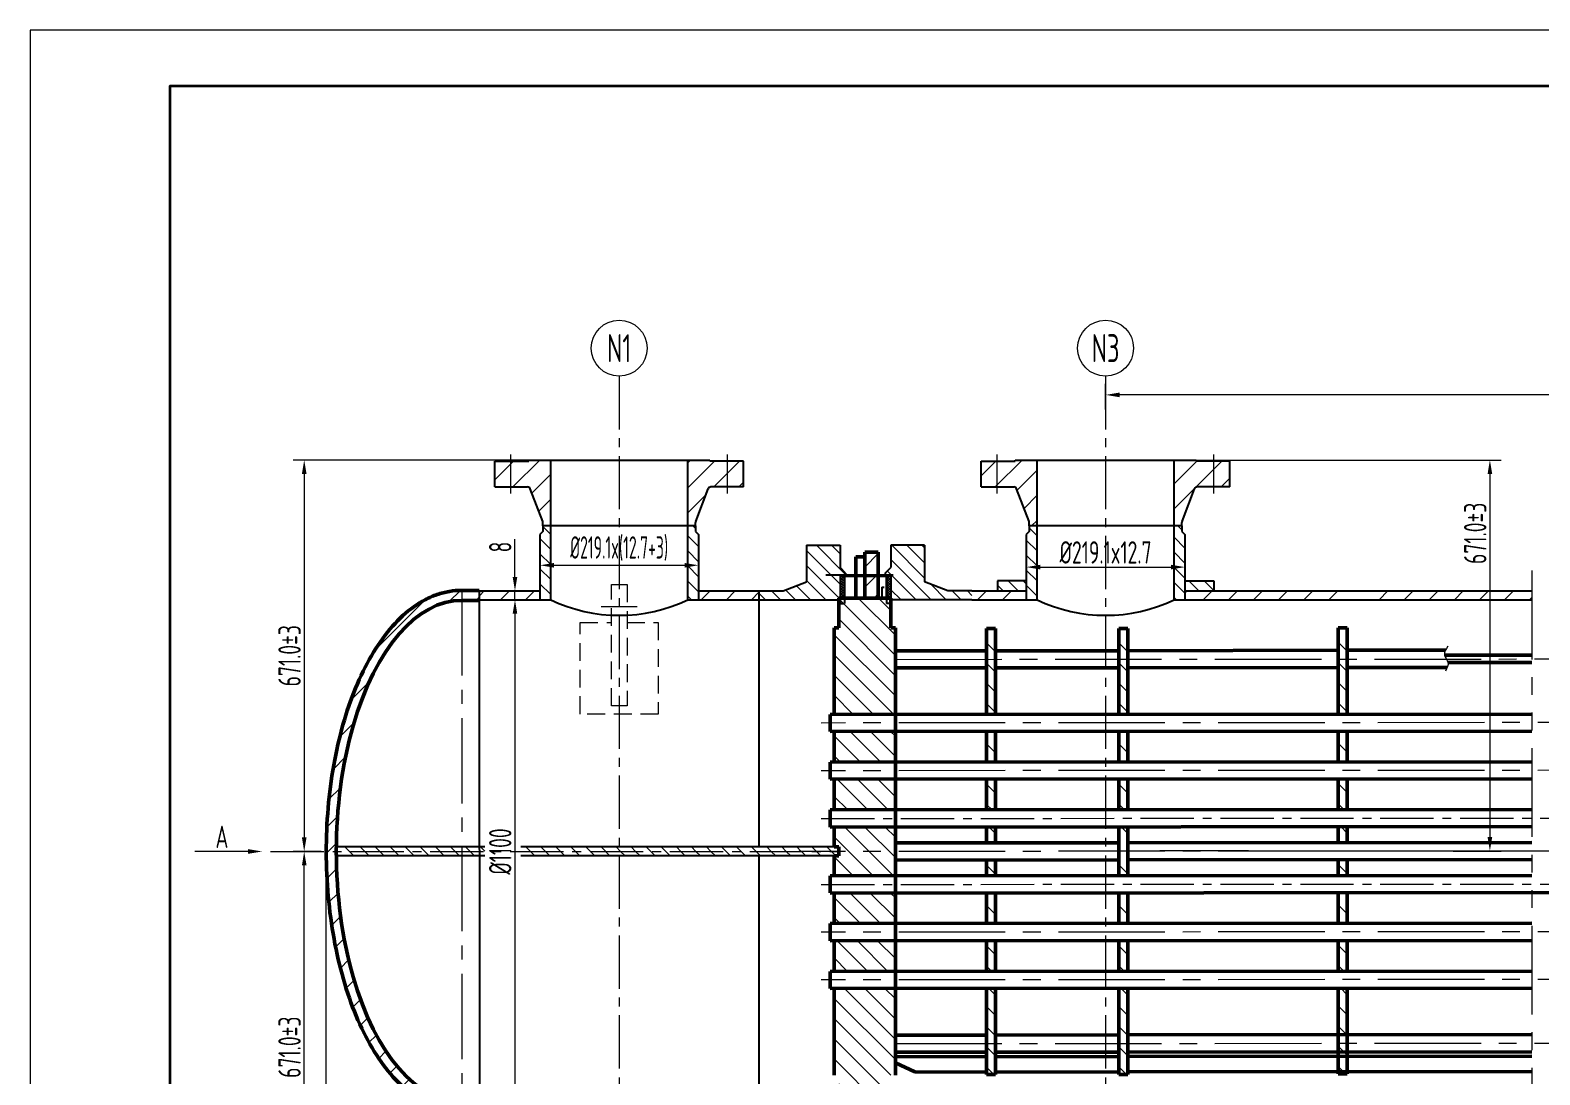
# Model space of a CAD drawing. Header units: millimetres. Extents: x 5765 to 6606, y -201 to 393.
# Drawn here: x 5765 to 6035.1, y 206.6 to 393.4 of the extents above; entities that cross this region are included whole.
import ezdxf
from ezdxf.enums import TextEntityAlignment as Align

# ---------------------------------------------------------------- set-up
doc = ezdxf.new("R2010")
doc.units = ezdxf.units.MM
for name, pattern in [('ACAD_ISO10W100', [18, 12, -3, 0, -3]), ('CENTER2', [28.575, 19.05, -3.175, 3.175, -3.175]), ('DASHED2', [9.525, 6.35, -3.175]), ('PHANTOM2', [31.75, 15.875, -3.175, 3.175, -3.175, 3.175, -3.175])]:
    doc.linetypes.add(name, pattern=pattern)
for name, color, linetype, lineweight in [('1粗实线', 7, 'Continuous', 35), ('2', 7, 'Continuous', 50), ('2细实线', 3, 'Continuous', 13), ('3', 1, 'ACAD_ISO10W100', 25), ('3中心线', 1, 'CENTER2', 13), ('4虚线', 4, 'DASHED2', 13), ('5双点划线', 2, 'PHANTOM2', 13), ('6剖面线', 6, 'Continuous', 13), ('7', 6, 'Continuous', 20), ('7文本', 2, 'Continuous', 13), ('8标注', 3, 'Continuous', 13), ('9图表', 4, 'Continuous', 13)]:
    doc.layers.add(name, color=color, linetype=linetype, lineweight=lineweight)
doc.styles.add('lanpec', font='bpec_e.shx', dxfattribs={"width": 0.75, "bigfont": 'hztxt.shx'})
doc.styles.add('lanpec-dim', font='bpec_e.shx', dxfattribs={"width": 0.75})
doc.dimstyles.new('lanpec', dxfattribs={"dimtxt": 4, "dimasz": 2.5, "dimexe": 2, "dimexo": 0, "dimtad": 1, "dimdsep": 46, "dimtxsty": 'lanpec-dim', "dimcen": 2.5, "dimclrd": 256, "dimclre": 256, "dimclrt": 256, "dimazin": 0, "dimtfac": 1, "dimtmove": 0, "dimatfit": 3, "dimfxl": 1, "dimlwd": -1, "dimlwe": -1, "dimarcsym": 0})
doc.dimstyles.new('lanpec$0', dxfattribs={"dimscale": 10, "dimtxt": 4, "dimasz": 2.5, "dimexe": 2, "dimexo": 0, "dimtad": 1, "dimdec": 1, "dimdsep": 46, "dimtxsty": 'lanpec-dim', "dimcen": 0.09, "dimclrd": 256, "dimclre": 256, "dimclrt": 256, "dimadec": 1, "dimazin": 0, "dimtfac": 0.707, "dimtdec": 1, "dimtmove": 0, "dimatfit": 3, "dimfxl": 1, "dimarcsym": 0})
pattern_1 = [(45, (5977.511, 1232.6665), (-2.245064, 2.245064), [])]
pattern_2 = [(135, (-65400.4323, -31484.1293), (-1.34703842, -1.34703842), [])]
pattern_3 = [(45, (4695.39357, 1225.44637), (-0.2245064, 0.2245064), []), (135, (4695.39357, 1225.44637), (-0.2245064, -0.2245064), [])]

# ---------------------------------------------------------------- blocks, each defined once
blk = doc.blocks.new('A1')
at = {"layer": '1粗实线'}
blk.add_lwpolyline([(-816, 10), (-10, 10), (-10, 584), (-816, 584)], close=True, dxfattribs=at)
at = {"layer": '9图表'}
blk.add_lwpolyline([(-841, 0), (0, 0), (0, 594), (-841, 594)], close=True, dxfattribs=at)
blk = doc.blocks.new('*D35')
at = {"layer": '8标注', "transparency": 16777216}
for p, q in [((5957.38, 325.61), (5957.38, 330.23)), ((6209.41, 246.57), (6209.41, 330.23)), ((6206.91, 328.23), (5959.88, 328.23))]:
    blk.add_line(p, q, dxfattribs=at)
for points in [[(5959.88, 328.64), (5959.88, 327.81), (5957.38, 328.23)], [(6206.91, 328.64), (6206.91, 327.81), (6209.41, 328.23)]]:
    blk.add_solid(points, dxfattribs=at)
at = {"layer": 'Defpoints', "color": 0, "transparency": 16777216}
for p in [(5957.38, 328.23), (5957.38, 325.61), (6209.41, 246.57)]:
    blk.add_point(p, dxfattribs=at)
at = {"layer": '8标注', "transparency": 16777216, "insert": (6083.4, 330.85), "char_height": 4, "attachment_point": 5, "style": 'lanpec-dim'}
blk.add_mtext('800%%P3', dxfattribs=at)
blk = doc.blocks.new('*D38')
at = {"layer": '8标注', "transparency": 16777216}
for p, q in [((5817.91, 246.51), (5817.91, 141.4)), ((6264.37, 246.58), (6264.37, 141.4)), ((5820.41, 143.4), (6261.87, 143.4))]:
    blk.add_line(p, q, dxfattribs=at)
for points in [[(5820.41, 143.81), (5820.41, 142.98), (5817.91, 143.4)], [(6261.87, 143.81), (6261.87, 142.98), (6264.37, 143.4)]]:
    blk.add_solid(points, dxfattribs=at)
at = {"layer": 'Defpoints', "color": 0, "transparency": 16777216}
for p in [(5817.91, 246.51), (6264.37, 246.58), (6264.37, 143.4)]:
    blk.add_point(p, dxfattribs=at)
at = {"layer": '8标注', "transparency": 16777216, "insert": (6041.14, 146.02), "char_height": 4, "attachment_point": 5, "style": 'lanpec-dim'}
blk.add_mtext('~6700', dxfattribs=at)
blk = doc.blocks.new('*D41')
at = {"layer": '8标注', "transparency": 16777216}
for p, q in [((5851.74, 291.58), (5853.74, 291.58)), ((5851.74, 289.08), (5851.74, 204.08)), ((5851.74, 201.58), (5853.74, 201.58))]:
    blk.add_line(p, q, dxfattribs=at)
for points in [[(5851.32, 289.08), (5852.15, 289.08), (5851.74, 291.58)], [(5851.32, 204.08), (5852.15, 204.08), (5851.74, 201.58)]]:
    blk.add_solid(points, dxfattribs=at)
at = {"layer": 'Defpoints', "color": 0, "transparency": 16777216}
for p in [(5851.74, 291.58), (5851.74, 201.58), (5851.74, 201.58)]:
    blk.add_point(p, dxfattribs=at)
at = {"layer": '8标注', "transparency": 16777216, "insert": (5849.11, 246.58), "char_height": 4, "attachment_point": 5, "rotation": 90, "style": 'lanpec-dim'}
blk.add_mtext('%%C1100', dxfattribs=at)
blk = doc.blocks.new('*D43')
at = {"layer": '8标注', "transparency": 16777216}
for p, q in [((5856.2, 297.76), (5856.2, 299.76)), ((5884.57, 296.37), (5884.57, 299.76)), ((5858.7, 297.76), (5882.07, 297.76))]:
    blk.add_line(p, q, dxfattribs=at)
for points in [[(5858.7, 298.17), (5858.7, 297.34), (5856.2, 297.76)], [(5882.07, 298.17), (5882.07, 297.34), (5884.57, 297.76)]]:
    blk.add_solid(points, dxfattribs=at)
at = {"layer": 'Defpoints', "color": 0, "transparency": 16777216}
for p in [(5856.2, 297.76), (5884.57, 297.76), (5884.57, 296.37)]:
    blk.add_point(p, dxfattribs=at)
at = {"layer": '8标注', "transparency": 16777216, "insert": (5870.38, 300.75), "char_height": 4, "attachment_point": 5, "style": 'lanpec-dim'}
blk.add_mtext('{\\W0.6;%%C219.1x(12.7+3)}', dxfattribs=at)
blk = doc.blocks.new('*D34')
at = {"layer": '8标注', "transparency": 16777216}
for p, q in [((5943.2, 297.43), (5943.2, 299.43)), ((5945.7, 297.43), (5969.07, 297.43)), ((5971.57, 296.1), (5971.57, 299.43))]:
    blk.add_line(p, q, dxfattribs=at)
for points in [[(5945.7, 297.85), (5945.7, 297.02), (5943.2, 297.43)], [(5969.07, 297.85), (5969.07, 297.02), (5971.57, 297.43)]]:
    blk.add_solid(points, dxfattribs=at)
at = {"layer": 'Defpoints', "color": 0, "transparency": 16777216}
for p in [(5943.2, 297.43), (5971.57, 297.43), (5971.57, 296.1)]:
    blk.add_point(p, dxfattribs=at)
at = {"layer": '8标注', "transparency": 16777216, "insert": (5957.38, 300.06), "char_height": 4, "attachment_point": 5, "style": 'lanpec-dim'}
blk.add_mtext('%%C219.1x12.7', dxfattribs=at)
blk = doc.blocks.new('*D52')
at = {"layer": '8标注', "transparency": 16777216}
for p, q in [((5851.74, 295.68), (5851.74, 302.42)), ((5854.35, 293.18), (5849.74, 293.18)), ((5851.74, 291.58), (5851.74, 293.18)), ((5852.7, 291.58), (5849.74, 291.58)), ((5851.74, 289.08), (5851.74, 286.58))]:
    blk.add_line(p, q, dxfattribs=at)
for points in [[(5851.32, 295.68), (5852.15, 295.68), (5851.74, 293.18)], [(5851.32, 289.08), (5852.15, 289.08), (5851.74, 291.58)]]:
    blk.add_solid(points, dxfattribs=at)
at = {"layer": 'Defpoints', "color": 0, "transparency": 16777216}
for p in [(5851.74, 293.18), (5854.35, 293.18), (5852.7, 291.58)]:
    blk.add_point(p, dxfattribs=at)
at = {"layer": '8标注', "transparency": 16777216, "insert": (5849.11, 301.02), "char_height": 4, "attachment_point": 5, "rotation": 90, "style": 'lanpec-dim'}
blk.add_mtext('8', dxfattribs=at)
blk = doc.blocks.new('管口号')
at = {"layer": '2细实线'}
blk.add_circle((0, 5), 5, dxfattribs=at)
at = {"layer": '7文本', "style": 'lanpec', "width": 0.75}
blk.add_attdef('N', text='', height=5, dxfattribs=at).set_placement((0, 5), align=Align.MIDDLE_CENTER)
blk = doc.blocks.new('*D62')
at = {"layer": '8标注', "transparency": 16777216}
for p, q in [((5854.19, 316.58), (5812.04, 316.58)), ((5814.04, 314.08), (5814.04, 249.08)), ((5817.06, 246.58), (5812.04, 246.58))]:
    blk.add_line(p, q, dxfattribs=at)
for points in [[(5813.63, 314.08), (5814.46, 314.08), (5814.04, 316.58)], [(5813.63, 249.08), (5814.46, 249.08), (5814.04, 246.58)]]:
    blk.add_solid(points, dxfattribs=at)
at = {"layer": 'Defpoints', "color": 0, "transparency": 16777216}
for p in [(5854.19, 316.58), (5814.04, 246.58), (5817.06, 246.58)]:
    blk.add_point(p, dxfattribs=at)
at = {"layer": '8标注', "transparency": 16777216, "insert": (5811.42, 281.58), "char_height": 4, "attachment_point": 5, "rotation": 90, "style": 'lanpec-dim'}
blk.add_mtext('671.0±3', dxfattribs=at)
blk = doc.blocks.new('*D63')
at = {"layer": '8标注', "transparency": 16777216}
for p, q in [((5817.06, 246.58), (5812.04, 246.58)), ((5814.04, 179.08), (5814.04, 244.08)), ((5854.15, 176.58), (5812.04, 176.58))]:
    blk.add_line(p, q, dxfattribs=at)
for points in [[(5813.63, 244.08), (5814.46, 244.08), (5814.04, 246.58)], [(5813.63, 179.08), (5814.46, 179.08), (5814.04, 176.58)]]:
    blk.add_solid(points, dxfattribs=at)
at = {"layer": 'Defpoints', "color": 0, "transparency": 16777216}
for p in [(5814.04, 246.58), (5817.06, 246.58), (5854.15, 176.58)]:
    blk.add_point(p, dxfattribs=at)
at = {"layer": '8标注', "transparency": 16777216, "insert": (5811.42, 211.58), "char_height": 4, "attachment_point": 5, "rotation": 90, "style": 'lanpec-dim'}
blk.add_mtext('671.0±3', dxfattribs=at)
blk = doc.blocks.new('*D64')
at = {"layer": '8标注', "transparency": 16777216}
for p, q in [((5973.53, 316.58), (6028.12, 316.58)), ((6026.12, 314.08), (6026.12, 249.15)), ((6019.58, 246.65), (6028.12, 246.65))]:
    blk.add_line(p, q, dxfattribs=at)
for points in [[(6025.71, 314.08), (6026.54, 314.08), (6026.12, 316.58)], [(6025.71, 249.15), (6026.54, 249.15), (6026.12, 246.65)]]:
    blk.add_solid(points, dxfattribs=at)
at = {"layer": 'Defpoints', "color": 0, "transparency": 16777216}
for p in [(5973.53, 316.58), (6019.58, 246.65), (6026.12, 246.65)]:
    blk.add_point(p, dxfattribs=at)
at = {"layer": '8标注', "transparency": 16777216, "insert": (6023.5, 303.47), "char_height": 4, "attachment_point": 5, "rotation": 90, "style": 'lanpec-dim'}
blk.add_mtext('671.0±3', dxfattribs=at)

msp = doc.modelspace()

# ---------------------------------------------------------------- hatches: boundary and pattern name
at = {"layer": '6剖面线'}
h = msp.add_hatch(dxfattribs=at)
h.set_pattern_fill('ANSI31', color=256, style=0)
h.set_pattern_definition(pattern_1)
h.paths.add_polyline_path([(5889.752, 316.383), (5888.252, 316.383), (5888.252, 311.773), (5889.752, 311.773)])
h.paths.add_polyline_path([(5891.252, 316.383), (5889.752, 316.383), (5889.752, 311.773), (5891.252, 311.773)])
h.paths.add_polyline_path([(5888.252, 316.383), (5886.572, 316.383), (5886.572, 316.583), (5882.632, 316.583), (5882.632, 304.783), (5884.032, 304.783), (5884.032, 305.391, -0.09138), (5884.065, 305.569), (5886.309, 311.452, -0.3110597), (5886.776, 311.773), (5888.252, 311.773)])
h.paths.add_polyline_path([(5892.632, 316.383), (5891.252, 316.383), (5891.252, 311.773), (5892.632, 311.773)])
h.paths.add_polyline_path([(5858.132, 316.583), (5854.192, 316.583), (5854.192, 316.383), (5851.012, 316.383), (5851.012, 311.773), (5853.988, 311.773, -0.3110597), (5854.455, 311.452), (5856.699, 305.569, -0.09138), (5856.732, 305.391), (5856.732, 304.783), (5858.132, 304.783)])
h.paths.add_polyline_path([(5851.012, 316.383), (5848.132, 316.383), (5848.132, 311.773), (5851.012, 311.773)])
h = msp.add_hatch(dxfattribs=at)
h.set_pattern_fill('ANSI31', color=256, style=0)
h.set_pattern_definition([(45, (5976.1223, 314.3163), (-2.24506, 2.24506), [])])
h.paths.add_polyline_path([(5976.752, 316.383), (5975.252, 316.383), (5975.252, 311.773), (5976.752, 311.773)])
h.paths.add_polyline_path([(5978.252, 316.383), (5976.752, 316.383), (5976.752, 311.773), (5978.252, 311.773)])
h.paths.add_polyline_path([(5975.252, 316.383), (5973.572, 316.383), (5973.572, 316.583), (5969.632, 316.583), (5969.632, 304.783), (5971.032, 304.783), (5971.032, 305.391, -0.09138), (5971.065, 305.569), (5973.309, 311.452, -0.3110597), (5973.776, 311.773), (5975.252, 311.773)])
h.paths.add_polyline_path([(5979.632, 316.383), (5978.252, 316.383), (5978.252, 311.773), (5979.632, 311.773)])
h.paths.add_polyline_path([(5945.132, 316.583), (5941.192, 316.583), (5941.192, 316.383), (5938.012, 316.383), (5938.012, 311.773), (5940.988, 311.773, -0.3110597), (5941.455, 311.452), (5943.699, 305.569, -0.09138), (5943.732, 305.391), (5943.732, 304.783), (5945.132, 304.783)])
h.paths.add_polyline_path([(5938.012, 316.383), (5935.132, 316.383), (5935.132, 311.773), (5938.012, 311.773)])
h = msp.add_hatch(dxfattribs=at)
h.set_pattern_fill('ANSI31', color=256, scale=0.6, angle=90, style=0)
h.set_pattern_definition([(135, (5883.8363, 301.8223), (-1.34704, -1.34704), [])])
h.paths.add_polyline_path([(5884.566, 303.288), (5884.032, 303.822), (5884.032, 304.783), (5882.632, 304.783), (5882.632, 291.583), (5884.566, 291.583)])
h.paths.add_polyline_path([(5856.198, 291.583), (5858.132, 291.583), (5858.132, 304.783), (5856.732, 304.783), (5856.732, 303.822), (5856.198, 303.288)])
h = msp.add_hatch(dxfattribs=at)
h.set_pattern_fill('ANSI31', color=256, scale=0.6, angle=90, style=0)
h.set_pattern_definition([(135, (5943.4927, 301.974), (-1.34704, -1.34704), [])])
h.paths.add_polyline_path([(5943.732, 303.822), (5943.198, 303.288), (5943.198, 291.583), (5943.732, 291.583)])
h.paths.add_polyline_path([(5971.566, 303.288), (5971.032, 303.822), (5971.032, 291.583), (5971.566, 291.583)])
h.paths.add_polyline_path([(5945.132, 304.783), (5943.732, 304.783), (5943.732, 291.583), (5945.132, 291.583)])
h.paths.add_polyline_path([(5971.032, 304.783), (5969.632, 304.783), (5969.632, 291.583), (5971.032, 291.583)])
h = msp.add_hatch(dxfattribs=at)
h.set_pattern_fill('ANSI31', color=256, scale=0.6, angle=90, style=0)
h.set_pattern_definition(pattern_2)
h.paths.add_polyline_path([(5909.882, 298.583), (5909.882, 301.333), (5903.882, 301.333), (5903.882, 298.583)])
h.paths.add_polyline_path([(5903.882, 298.583), (5903.882, 294.783), (5899.682, 293.183), (5895.382, 293.183), (5895.382, 291.583), (5909.882, 291.583), (5909.882, 295.983), (5910.882, 295.983), (5910.882, 296.333), (5909.882, 297.333), (5909.882, 298.583)])
h = msp.add_hatch(dxfattribs=at)
h.set_pattern_fill('ANSI31', color=256, scale=0.804645)
h.set_pattern_definition([(45, (4706.2482, -86.8563), (-1.8064793, 1.8064793), [])])
h.paths.add_polyline_path([(5916.72, 300.091), (5914.306, 300.091), (5914.306, 298.24), (5916.72, 298.24)])
h.paths.add_polyline_path([(5916.72, 296.068), (5914.306, 296.068), (5914.306, 293.895), (5916.72, 293.895)])
h.paths.add_polyline_path([(5916.72, 298.24), (5914.306, 298.24), (5914.306, 296.068), (5916.72, 296.068)])
h.paths.add_polyline_path([(5916.72, 293.895), (5914.306, 293.895), (5914.306, 291.884), (5916.72, 291.884)])
h.paths.add_polyline_path([(5916.72, 197.096), (5914.306, 197.096), (5914.306, 193.073), (5916.72, 193.073)])
h.paths.add_polyline_path([(5916.72, 201.281), (5914.306, 201.281), (5914.306, 197.096), (5916.72, 197.096)])
h = msp.add_hatch(dxfattribs=at)
h.set_pattern_fill('ANSI31', color=256, scale=0.6, angle=90, style=0)
h.set_pattern_definition(pattern_2)
h.paths.add_polyline_path([(5918.982, 301.333), (5918.982, 298.583), (5924.982, 298.583), (5924.982, 301.333)])
h.paths.add_polyline_path([(5918.982, 298.583), (5918.982, 297.333), (5917.982, 296.333), (5917.982, 295.983), (5918.982, 295.983), (5918.982, 291.583), (5933.482, 291.583), (5933.482, 293.183), (5929.182, 293.183), (5924.982, 294.783), (5924.982, 298.583)])
h = msp.add_hatch(dxfattribs=at)
h.set_pattern_fill('ANSI37', color=256, scale=0.1, style=0)
h.set_pattern_definition(pattern_3)
h.paths.add_polyline_path([(5909.882, 291.833), (5910.682, 291.833), (5910.682, 295.833), (5909.882, 295.833)])
h = msp.add_hatch(dxfattribs=at)
h.set_pattern_fill('ANSI37', color=256, scale=0.1, style=0)
h.set_pattern_definition(pattern_3)
h.paths.add_polyline_path([(5918.982, 295.833), (5918.182, 295.833), (5918.182, 291.833), (5918.982, 291.833)])
h = msp.add_hatch(dxfattribs=at)
h.set_pattern_fill('ANSI31', color=256, scale=0.6, angle=90, style=0)
h.set_pattern_definition([(135, (5977.5109, 1232.6665), (-1.3470384, -1.3470384), [])])
h.paths.add_polyline_path([(5943.198, 293.183), (5943.198, 294.952), (5938.038, 294.952), (5938.038, 293.183)])
h.paths.add_polyline_path([(5971.566, 294.952), (5971.566, 293.183), (5976.726, 293.183), (5976.726, 294.952)])
h = msp.add_hatch(dxfattribs=at)
h.set_pattern_fill('ANSI31', color=256, style=0)
h.set_pattern_definition(pattern_1)
h.paths.add_polyline_path([(5845.382, 293.183), (5845.382, 291.583), (5856.198, 291.583), (5856.198, 293.183)])
h.paths.add_polyline_path([(5895.382, 291.583), (5895.382, 293.183), (5884.566, 293.183), (5884.566, 291.583)])
h = msp.add_hatch(dxfattribs=at)
h.set_pattern_fill('ANSI31', color=256, scale=0.804645, angle=90)
h.set_pattern_definition([(135, (3512.3123, -894.9661), (-1.8064793, -1.8064793), [])])
h.paths.add_polyline_path([(5919.778, 286.573), (5918.973, 286.573), (5918.973, 291.884), (5909.639, 291.884), (5909.639, 286.573), (5908.835, 286.573), (5908.835, 271.083), (5919.778, 271.083)])
h.paths.add_polyline_path([(5919.778, 268.019), (5908.835, 268.019), (5908.835, 262.554), (5919.778, 262.554)])
h.paths.add_polyline_path([(5919.778, 259.49), (5908.835, 259.49), (5908.835, 254.02), (5919.778, 254.02)])
h.paths.add_polyline_path([(5919.778, 250.95), (5908.835, 250.95), (5908.835, 247.387), (5909.639, 247.387), (5909.639, 246.582), (5919.778, 246.582)])
h.paths.add_polyline_path([(5919.778, 246.582), (5909.639, 246.582), (5909.639, 245.777), (5908.835, 245.777), (5908.835, 242.215), (5919.778, 242.215)])
h.paths.add_polyline_path([(5919.778, 239.145), (5908.835, 239.145), (5908.835, 233.674), (5919.778, 233.674)])
h.paths.add_polyline_path([(5919.778, 230.61), (5908.835, 230.61), (5908.835, 225.146), (5919.778, 225.146)])
h.paths.add_polyline_path([(5919.778, 222.082), (5908.835, 222.082), (5908.835, 206.591), (5909.639, 206.591), (5909.639, 201.281), (5918.973, 201.281), (5918.973, 206.591), (5919.778, 206.591)])
h = msp.add_hatch(dxfattribs=at)
h.set_pattern_fill('ANSI31', color=256, style=0)
h.set_pattern_definition(pattern_1)
h.paths.add_polyline_path([(5943.198, 291.583), (5943.198, 293.183), (5933.482, 293.183), (5933.482, 291.583)])
h.paths.add_polyline_path([(6004.929, 293.183), (6004.929, 291.583), (6033.626, 291.583), (6033.626, 293.183)])
h.paths.add_polyline_path([(6000.657, 291.583), (6000.657, 293.183), (5971.566, 293.183), (5971.566, 291.583)])
h = msp.add_hatch(dxfattribs=at)
h.set_pattern_fill('ANSI31', color=256, scale=0.804645, angle=90)
h.set_pattern_definition([(135, (4634.0585, -86.8685), (-1.8064793, -1.8064793), [])])
h.paths.add_polyline_path([(5937.708, 286.44), (5936.099, 286.44), (5936.099, 280.921), (5937.708, 280.921)])
h.paths.add_polyline_path([(5937.708, 280.921), (5936.099, 280.921), (5936.099, 271.072), (5937.708, 271.072)])
h.paths.add_polyline_path([(5937.708, 268.007), (5936.099, 268.007), (5936.099, 262.542), (5937.708, 262.542)])
h.paths.add_polyline_path([(5937.708, 259.477), (5936.099, 259.477), (5936.099, 254.007), (5937.708, 254.007)])
h.paths.add_polyline_path([(5937.708, 250.937), (5936.099, 250.937), (5936.099, 248.099), (5937.708, 248.099)])
h.paths.add_polyline_path([(5937.708, 245.041), (5936.099, 245.041), (5936.099, 242.202), (5937.708, 242.202)])
h.paths.add_polyline_path([(5937.708, 239.132), (5936.099, 239.132), (5936.099, 233.663), (5937.708, 233.663)])
h.paths.add_polyline_path([(5937.708, 230.598), (5936.099, 230.598), (5936.099, 225.133), (5937.708, 225.133)])
h.paths.add_polyline_path([(5937.708, 222.068), (5936.099, 222.068), (5936.099, 212.219), (5937.708, 212.219)])
h.paths.add_polyline_path([(5937.708, 212.219), (5936.099, 212.219), (5936.099, 206.7), (5937.708, 206.7)])
h = msp.add_hatch(dxfattribs=at)
h.set_pattern_fill('ANSI31', color=256, scale=0.804645, angle=90)
h.set_pattern_definition([(135, (4657.735, -86.8485), (-1.8064793, -1.8064793), [])])
h.paths.add_polyline_path([(5961.385, 286.46), (5959.775, 286.46), (5959.775, 280.941), (5961.385, 280.941)])
h.paths.add_polyline_path([(5961.385, 280.941), (5959.775, 280.941), (5959.775, 271.092), (5961.385, 271.092)])
h.paths.add_polyline_path([(5961.385, 268.027), (5959.775, 268.027), (5959.775, 262.562), (5961.385, 262.562)])
h.paths.add_polyline_path([(5961.385, 259.497), (5959.775, 259.497), (5959.775, 254.027), (5961.385, 254.027)])
h.paths.add_polyline_path([(5961.385, 250.957), (5959.775, 250.957), (5959.775, 248.119), (5961.385, 248.119)])
h.paths.add_polyline_path([(5961.385, 245.061), (5959.775, 245.061), (5959.775, 242.222), (5961.385, 242.222)])
h.paths.add_polyline_path([(5961.385, 239.152), (5959.775, 239.152), (5959.775, 233.683), (5961.385, 233.683)])
h.paths.add_polyline_path([(5961.385, 230.618), (5959.775, 230.618), (5959.775, 225.153), (5961.385, 225.153)])
h.paths.add_polyline_path([(5961.385, 222.088), (5959.775, 222.088), (5959.775, 212.239), (5961.385, 212.239)])
h.paths.add_polyline_path([(5961.385, 212.239), (5959.775, 212.239), (5959.775, 206.72), (5961.385, 206.72)])
h = msp.add_hatch(dxfattribs=at)
h.set_pattern_fill('ANSI31', color=256, scale=0.804645, angle=90)
h.set_pattern_definition([(135, (4696.9594, -86.7628), (-1.8064793, -1.8064793), [])])
h.paths.add_polyline_path([(6000.609, 286.546), (5999, 286.546), (5999, 281.027), (6000.609, 281.027)])
h.paths.add_polyline_path([(6000.609, 281.027), (5999, 281.027), (5999, 271.177), (6000.609, 271.177)])
h.paths.add_polyline_path([(6000.609, 268.112), (5999, 268.112), (5999, 262.648), (6000.609, 262.648)])
h.paths.add_polyline_path([(6000.609, 259.583), (5999, 259.583), (5999, 254.113), (6000.609, 254.113)])
h.paths.add_polyline_path([(6000.609, 251.043), (5999, 251.043), (5999, 248.204), (6000.609, 248.204)])
h.paths.add_polyline_path([(6000.609, 245.147), (5999, 245.147), (5999, 242.308), (6000.609, 242.308)])
h.paths.add_polyline_path([(6000.609, 239.238), (5999, 239.238), (5999, 233.769), (6000.609, 233.769)])
h.paths.add_polyline_path([(6000.609, 230.704), (5999, 230.704), (5999, 225.239), (6000.609, 225.239)])
h.paths.add_polyline_path([(6000.609, 222.174), (5999, 222.174), (5999, 212.325), (6000.609, 212.325)])
h.paths.add_polyline_path([(6000.609, 212.325), (5999, 212.325), (5999, 206.805), (6000.609, 206.805)])
h = msp.add_hatch(dxfattribs=at)
h.set_pattern_fill('ANSI31', color=256, scale=0.6, angle=90, style=0)
h.set_pattern_definition([(135, (1952.0035, 563.226), (-1.3470384, -1.3470384), [])])
h.paths.add_polyline_path([(5909.639, 247.383), (5870.382, 247.383), (5870.382, 246.583), (5909.639, 246.583)])
h.paths.add_polyline_path([(5909.639, 246.58), (5870.382, 246.583), (5870.382, 245.783), (5909.639, 245.78)])
h.paths.add_polyline_path([(5852.77, 246.583), (5852.77, 245.783), (5870.382, 245.783), (5870.382, 246.583)])
h.paths.add_polyline_path([(5846.35, 245.783), (5846.35, 246.583), (5819.69, 246.583), (5819.69, 245.783)])
h.paths.add_polyline_path([(5846.35, 246.583), (5846.35, 247.383), (5819.69, 247.383), (5819.69, 246.583)])
h.paths.add_polyline_path([(5852.77, 247.383), (5852.77, 246.583), (5870.382, 246.583), (5870.382, 247.383)])
at = {"layer": '7'}
h = msp.add_hatch(dxfattribs=at)
h.set_pattern_fill('ANSI31', color=256, scale=1.025557)
h.set_pattern_definition([(45, (-26029.0268, -10215.7113), (-2.3024403, 2.3024403), [])])
edge = h.paths.add_edge_path()
edge.add_line((5842.217, 291.481), (5842.217, 293.275))
edge.add_spline(control_points=[(5842.217, 293.275), (5841.476, 293.275), (5840.735, 293.212), (5839.265, 292.96), (5838.536, 292.772), (5837.1, 292.276), (5836.392, 291.969), (5835.005, 291.242), (5834.325, 290.822), (5832.316, 289.394), (5831.036, 288.222), (5828.626, 285.496), (5827.495, 283.942), (5825.398, 280.499), (5824.433, 278.609), (5822.686, 274.548), (5821.905, 272.375), (5820.544, 267.808), (5819.965, 265.413), (5819.022, 260.467), (5818.658, 257.916), (5818.155, 252.732), (5818.017, 250.098), (5817.99, 247.178), (5817.988, 246.895), (5817.988, 246.613)], knot_values=[0, 0, 0, 0, 0.0854124, 0.0854124, 0.1708248, 0.1708248, 0.2562372, 0.2562372, 0.3416496, 0.3416496, 0.5145968, 0.5145968, 0.687544, 0.687544, 0.8604912, 0.8604912, 1.0334384, 1.0334384, 1.2063856, 1.2063856, 1.3793328, 1.3793328, 1.55228, 1.55228, 1.5707963, 1.5707963, 1.5707963, 1.5707963], degree=3, periodic=0)
edge.add_line((5817.988, 246.613), (5819.783, 246.613))
edge.add_ellipse((5842.217, 246.613), major_axis=(0, 44.868), ratio=0.5, start_angle=89.01774, end_angle=90, ccw=False)
edge.add_ellipse((5842.217, 246.613), major_axis=(0, 44.868), ratio=0.5, start_angle=0, end_angle=89.01774, ccw=False)
edge = h.paths.add_edge_path()
edge.add_ellipse((5842.217, 246.613), major_axis=(0, 44.868), ratio=0.5, start_angle=90.98226, end_angle=180, ccw=False)
edge.add_ellipse((5842.217, 246.613), major_axis=(0, 44.868), ratio=0.5, start_angle=90, end_angle=90.98226, ccw=False)
edge.add_line((5819.783, 246.613), (5817.988, 246.613))
edge.add_spline(control_points=[(5817.988, 246.613), (5817.988, 244.257), (5818.079, 241.901), (5818.464, 236.963), (5818.78, 234.389), (5819.63, 229.38), (5820.165, 226.945), (5821.439, 222.286), (5822.178, 220.06), (5823.845, 215.88), (5824.772, 213.926), (5826.797, 210.341), (5827.894, 208.712), (5830.24, 205.824), (5831.489, 204.567), (5833.729, 202.785), (5834.685, 202.153), (5836.653, 201.117), (5837.665, 200.712), (5839.559, 200.193), (5840.434, 200.042), (5841.614, 199.96), (5841.915, 199.95), (5842.217, 199.95)], knot_values=[1.5707963, 1.5707963, 1.5707963, 1.5707963, 1.7252272, 1.7252272, 1.8981744, 1.8981744, 2.0711216, 2.0711216, 2.2440688, 2.2440688, 2.417016, 2.417016, 2.5899632, 2.5899632, 2.7629104, 2.7629104, 2.8841434, 2.8841434, 3.0053765, 3.0053765, 3.1068027, 3.1068027, 3.1415927, 3.1415927, 3.1415927, 3.1415927], degree=3, periodic=0)
edge.add_line((5845.421, 199.953), (5845.421, 201.747))
h.paths.add_polyline_path([(5845.422, 293.275), (5842.217, 293.275), (5842.217, 291.481), (5845.422, 291.481)])

# ---------------------------------------------------------------- linework, layer by layer
for p, q in [((5848.132, 311.773), (5848.132, 316.383)), ((5848.132, 316.383), (5854.192, 316.383)), ((5854.192, 316.383), (5854.192, 316.583)), ((5854.192, 316.583), (5886.572, 316.583)), ((5858.132, 291.583), (5858.132, 316.583)), ((5882.632, 291.583), (5882.632, 316.583)), ((5886.572, 316.383), (5886.572, 316.583)), ((5892.632, 316.383), (5886.572, 316.383)), ((5892.632, 311.773), (5892.632, 316.383)), ((5935.132, 311.773), (5935.132, 316.383)), ((5935.132, 316.383), (5941.192, 316.383)), ((5941.192, 316.383), (5941.192, 316.583)), ((5941.192, 316.583), (5973.572, 316.583)), ((5945.132, 291.583), (5945.132, 316.583)), ((5969.632, 291.583), (5969.632, 316.583)), ((5973.572, 316.383), (5973.572, 316.583)), ((5979.632, 316.383), (5973.572, 316.383)), ((5979.632, 311.773), (5979.632, 316.383)), ((5848.132, 311.773), (5853.988, 311.773)), ((5856.699, 305.569), (5854.455, 311.452)), ((5884.065, 305.569), (5886.309, 311.452)), ((5892.632, 311.773), (5886.776, 311.773)), ((5935.132, 311.773), (5940.988, 311.773)), ((5943.699, 305.569), (5941.455, 311.452)), ((5971.065, 305.569), (5973.309, 311.452)), ((5979.632, 311.773), (5973.776, 311.773)), ((5856.732, 304.783), (5856.732, 305.391)), ((5884.032, 304.783), (5884.032, 305.391)), ((5943.732, 304.783), (5943.732, 305.391)), ((5971.032, 304.783), (5971.032, 305.391)), ((5856.732, 303.822), (5856.198, 303.288)), ((5856.198, 303.288), (5856.198, 291.583)), ((5884.032, 304.783), (5856.732, 304.783)), ((5856.732, 304.783), (5856.732, 303.822)), ((5884.032, 304.783), (5884.032, 303.822)), ((5884.032, 303.822), (5884.566, 303.288)), ((5884.566, 303.288), (5884.566, 291.583)), ((5943.732, 303.822), (5943.198, 303.288)), ((5943.198, 303.288), (5943.198, 291.583)), ((5971.032, 304.783), (5943.732, 304.783)), ((5943.732, 304.783), (5943.732, 303.822)), ((5943.732, 304.783), (5943.732, 303.822)), ((5971.032, 304.783), (5971.032, 303.822)), ((5971.032, 304.783), (5971.032, 303.822)), ((5971.032, 303.822), (5971.566, 303.288)), ((5971.566, 303.288), (5971.566, 291.583)), ((5903.882, 301.333), (5903.882, 294.783)), ((5903.882, 301.333), (5909.882, 301.333)), ((5909.882, 301.333), (5909.882, 297.333)), ((5918.982, 301.333), (5918.982, 297.333)), ((5924.982, 301.333), (5918.982, 301.333)), ((5924.982, 301.333), (5924.982, 294.783)), ((5910.882, 296.333), (5909.882, 297.333)), ((5917.982, 296.333), (5918.982, 297.333)), ((5899.682, 293.183), (5903.882, 294.783)), ((5909.882, 295.983), (5909.882, 290.933)), ((5910.882, 295.983), (5909.882, 295.983)), ((5910.682, 295.833), (5918.182, 295.833)), ((5910.682, 295.833), (5910.682, 290.933)), ((5910.882, 296.333), (5910.882, 295.833)), ((5917.982, 296.333), (5917.982, 295.833)), ((5917.982, 295.983), (5918.982, 295.983)), ((5918.182, 295.833), (5918.182, 290.933)), ((5918.982, 295.983), (5918.982, 290.933)), ((5929.182, 293.183), (5924.982, 294.783)), ((5943.198, 294.952), (5938.038, 294.952)), ((5938.038, 294.952), (5938.038, 293.183)), ((5971.566, 294.952), (5976.726, 294.952)), ((5976.726, 294.952), (5976.726, 293.183)), ((5845.341, 293.275), (5845.422, 199.95)), ((5845.341, 293.183), (5856.198, 293.183)), ((5884.566, 293.183), (5895.382, 293.183)), ((5895.382, 293.183), (5895.382, 247.383)), ((5895.382, 293.183), (5899.682, 293.183)), ((5917.35, 293.862), (5917.8, 293.862)), ((5917.35, 293.862), (5917.35, 291.962)), ((5917.35, 291.962), (5917.8, 291.962)), ((5933.482, 293.183), (5929.182, 293.183)), ((5933.482, 293.183), (5943.198, 293.183)), ((5971.566, 293.183), (6005.09, 293.183)), ((6004.929, 293.183), (6033.626, 293.183)), ((5845.342, 291.583), (5858.132, 291.583)), ((5882.632, 291.583), (5895.382, 291.583)), ((5895.382, 291.583), (5909.882, 291.583)), ((5909.682, 290.933), (5910.682, 290.933)), ((5919.182, 290.933), (5918.182, 290.933)), ((5933.482, 291.583), (5918.982, 291.583)), ((5933.482, 291.583), (5945.132, 291.583)), ((5969.632, 291.583), (6004.32, 291.583)), ((6004.209, 291.583), (6033.626, 291.583)), ((5846.35, 245.783), (5819.688, 245.783)), ((5846.35, 247.383), (5819.69, 247.383)), ((5909.639, 247.383), (5852.77, 247.383)), ((5909.639, 245.783), (5852.77, 245.783)), ((5895.382, 245.783), (5895.382, 199.983))]:
    msp.add_line(p, q)
for points in [[(5910.682, 295.833), (5909.882, 295.833), (5909.882, 291.833), (5910.682, 291.833), (5910.682, 295.833)], [(5918.182, 295.833), (5918.982, 295.833), (5918.982, 291.833), (5918.182, 291.833), (5918.182, 295.833)]]:
    msp.add_lwpolyline(points)
for centre, radius, start, end in [((5853.988, 311.273), 0.5, 20.88476, 90), ((5886.776, 311.273), 0.5, 90, 159.11524), ((5940.988, 311.273), 0.5, 20.88476, 90), ((5973.776, 311.273), 0.5, 90, 159.11524), ((5856.232, 305.391), 0.5, 0, 20.88476), ((5884.532, 305.391), 0.5, 159.11524, 180), ((5943.232, 305.391), 0.5, 0, 20.88476), ((5971.532, 305.391), 0.5, 159.11524, 180), ((5870.382, 317.284), 28.471, 244.51564, 295.48436), ((5957.382, 317.284), 28.471, 244.51564, 295.48436)]:
    msp.add_arc(centre, radius, start, end)
at = {"layer": '2'}
for p, q in [((5914.306, 300.091), (5916.72, 300.091)), ((5914.306, 300.091), (5914.306, 291.884)), ((5916.72, 291.884), (5916.72, 300.091)), ((5912.697, 299.286), (5914.306, 299.286)), ((5912.697, 299.286), (5912.697, 291.884)), ((5845.342, 293.275), (5842.217, 293.275)), ((5909.639, 286.573), (5909.639, 291.884)), ((5909.639, 291.884), (5918.973, 291.884)), ((5918.973, 291.884), (5918.973, 286.573)), ((5845.342, 291.481), (5842.217, 291.481)), ((5908.835, 286.573), (5908.835, 271.083)), ((5909.639, 286.573), (5908.835, 286.573)), ((5919.778, 286.573), (5918.973, 286.573)), ((5919.778, 286.573), (5919.778, 246.582)), ((5937.708, 286.44), (5936.099, 286.44)), ((5936.099, 286.44), (5936.099, 271.072)), ((5937.708, 271.072), (5937.708, 286.44)), ((5961.385, 286.46), (5959.775, 286.46)), ((5959.775, 286.46), (5959.775, 271.092)), ((5961.385, 271.092), (5961.385, 286.46)), ((6000.609, 286.546), (5999, 286.546)), ((5999, 286.546), (5999, 271.178)), ((6000.609, 271.178), (6000.609, 286.546)), ((5919.778, 282.462), (5936.099, 282.45)), ((5937.708, 282.45), (5959.775, 282.47)), ((5961.385, 282.47), (5999, 282.555)), ((6000.609, 282.555), (6018.156, 282.555)), ((6018.021, 281.66), (6033.62, 281.66)), ((5919.778, 279.404), (5936.099, 279.392)), ((5937.708, 279.392), (5959.775, 279.412)), ((5961.385, 279.412), (5999, 279.498)), ((6000.609, 279.498), (6018.489, 279.498)), ((6018.616, 280.393), (6033.62, 280.39)), ((5908.11, 271.083), (6033.6, 271.16)), ((5908.11, 268.025), (5908.11, 271.083)), ((5908.11, 268.019), (6033.62, 268.09)), ((5908.835, 268.019), (5908.835, 262.554)), ((5936.099, 268.007), (5936.099, 262.542)), ((5937.708, 262.542), (5937.708, 268.007)), ((5959.775, 268.027), (5959.775, 262.562)), ((5961.385, 262.562), (5961.385, 268.027)), ((5999, 268.112), (5999, 262.648)), ((6000.609, 262.648), (6000.609, 268.112)), ((5908.11, 262.554), (6033.62, 262.63)), ((5908.11, 259.49), (5908.11, 262.548)), ((5908.11, 259.49), (6033.63, 259.55)), ((5908.835, 259.49), (5908.835, 254.02)), ((5936.099, 259.477), (5936.099, 254.007)), ((5937.708, 254.007), (5937.708, 259.477)), ((5959.775, 259.496), (5959.775, 254.027)), ((5961.385, 254.027), (5961.385, 259.496)), ((5999, 259.582), (5999, 254.113)), ((6000.609, 254.113), (6000.609, 259.582)), ((5908.11, 254.02), (6033.62, 254.09)), ((5908.11, 250.95), (5908.11, 254.007)), ((5908.11, 250.95), (6033.62, 251.02)), ((5908.835, 250.95), (5908.835, 247.387)), ((5936.099, 250.937), (5936.099, 248.099)), ((5937.708, 248.099), (5937.708, 250.937)), ((5959.775, 250.957), (5959.775, 242.222)), ((5961.385, 242.222), (5961.385, 250.957)), ((5999, 251.043), (5999, 248.204)), ((6000.609, 248.204), (6000.609, 251.043)), ((5909.639, 247.387), (5908.835, 247.387)), ((5908.835, 242.215), (5908.835, 245.777)), ((5909.639, 245.777), (5908.835, 245.777)), ((5909.639, 247.387), (5909.639, 246.582)), ((5909.639, 245.777), (5909.639, 246.582)), ((5919.778, 248.111), (5959.775, 248.119)), ((5919.778, 206.591), (5919.778, 246.582)), ((5961.385, 248.119), (6033.61, 248.19)), ((5919.778, 245.053), (5959.775, 245.061)), ((5936.099, 245.041), (5936.099, 242.202)), ((5937.708, 242.202), (5937.708, 245.041)), ((5961.385, 245.061), (6033.62, 245.13)), ((5999, 245.147), (5999, 242.308)), ((6000.609, 242.308), (6000.609, 245.147)), ((5908.11, 242.215), (6033.62, 242.28)), ((5908.11, 242.215), (5908.11, 239.157)), ((5908.11, 239.145), (6053.732, 239.226)), ((5908.835, 233.674), (5908.835, 239.145)), ((5936.099, 239.132), (5936.099, 233.663)), ((5937.708, 233.663), (5937.708, 239.132)), ((5959.775, 239.152), (5959.775, 233.684)), ((5961.385, 233.684), (5961.385, 239.152)), ((5999, 239.238), (5999, 233.769)), ((6000.609, 233.769), (6000.609, 239.238)), ((5908.11, 233.674), (6033.61, 233.75)), ((5908.11, 233.674), (5908.11, 230.616)), ((5908.11, 230.61), (6033.62, 230.68)), ((5908.835, 225.146), (5908.835, 230.61)), ((5936.099, 230.598), (5936.099, 225.133)), ((5937.708, 225.133), (5937.708, 230.598)), ((5959.775, 230.618), (5959.775, 225.153)), ((5961.385, 225.153), (5961.385, 230.618)), ((5999, 230.704), (5999, 225.239)), ((6000.609, 225.239), (6000.609, 230.704)), ((5908.11, 225.146), (6033.6, 225.18)), ((5908.11, 225.139), (5908.11, 222.082)), ((5908.11, 222.082), (6033.61, 222.14)), ((5908.835, 206.591), (5908.835, 222.082)), ((5936.099, 222.068), (5936.099, 206.7)), ((5937.708, 206.7), (5937.708, 222.068)), ((5959.775, 222.088), (5959.775, 206.72)), ((5961.385, 206.72), (5961.385, 222.088)), ((5999, 222.173), (5999, 206.805)), ((6000.609, 206.805), (6000.609, 222.173)), ((5919.778, 213.76), (5936.099, 213.748)), ((5937.708, 213.748), (5959.775, 213.768)), ((5961.385, 213.768), (6033.61, 213.83)), ((5919.778, 210.702), (5936.099, 210.69)), ((5937.708, 210.69), (5959.775, 210.71)), ((5961.385, 210.71), (6033.62, 210.77)), ((5936.099, 209.885), (5919.778, 209.898)), ((5919.778, 208.778), (5923.259, 207.155)), ((5937.708, 209.885), (5959.775, 209.905)), ((5961.385, 209.905), (6033.62, 209.97)), ((5923.259, 207.155), (5936.099, 207.142)), ((5937.708, 206.7), (5936.099, 206.7)), ((5937.708, 207.142), (5959.775, 207.162)), ((5961.385, 206.72), (5959.775, 206.72)), ((5961.385, 207.162), (6033.62, 207.21)), ((6000.609, 206.805), (5999, 206.805))]:
    msp.add_line(p, q, dxfattribs=at)
msp.add_ellipse((5842.217, 246.613), major_axis=(0, 44.868), ratio=0.5, start_param=0, end_param=3.1415927, dxfattribs=at)
msp.add_open_spline([(5842.217, 293.275), (5841.476, 293.275), (5840.735, 293.212), (5839.265, 292.96), (5838.536, 292.772), (5837.1, 292.276), (5836.392, 291.969), (5835.005, 291.242), (5834.325, 290.822), (5832.316, 289.394), (5831.036, 288.222), (5828.626, 285.496), (5827.495, 283.942), (5825.398, 280.499), (5824.433, 278.609), (5822.686, 274.548), (5821.905, 272.375), (5820.544, 267.808), (5819.965, 265.413), (5819.022, 260.467), (5818.658, 257.916), (5818.155, 252.732), (5818.017, 250.098), (5817.968, 244.822), (5818.058, 242.18), (5818.464, 236.963), (5818.78, 234.389), (5819.63, 229.38), (5820.165, 226.945), (5821.439, 222.286), (5822.178, 220.06), (5823.845, 215.88), (5824.772, 213.926), (5826.797, 210.341), (5827.894, 208.712), (5830.24, 205.824), (5831.489, 204.567), (5833.729, 202.785), (5834.685, 202.153), (5836.653, 201.117), (5837.665, 200.712), (5839.559, 200.193), (5840.434, 200.042), (5841.614, 199.96), (5841.915, 199.95), (5842.217, 199.95)], degree=3, knots=[0, 0, 0, 0, 0.0854124, 0.0854124, 0.1708248, 0.1708248, 0.2562372, 0.2562372, 0.3416496, 0.3416496, 0.5145968, 0.5145968, 0.687544, 0.687544, 0.8604912, 0.8604912, 1.0334384, 1.0334384, 1.2063856, 1.2063856, 1.3793328, 1.3793328, 1.55228, 1.55228, 1.7252272, 1.7252272, 1.8981744, 1.8981744, 2.0711216, 2.0711216, 2.2440688, 2.2440688, 2.417016, 2.417016, 2.5899632, 2.5899632, 2.7629104, 2.7629104, 2.8841434, 2.8841434, 3.0053765, 3.0053765, 3.1068027, 3.1068027, 3.1415927, 3.1415927, 3.1415927, 3.1415927], dxfattribs=at)
at = {"layer": '2细实线'}
msp.add_line((5804.006, 246.583), (5794.48, 246.583), dxfattribs=at)
msp.add_spline([(6018.586, 283.299), (6018.009, 281.713), (6018.608, 280.429), (6018.184, 278.849)], degree=3, dxfattribs=at)
at = {"layer": '3'}
msp.add_line((5907.366, 296.068), (5920.629, 296.068), dxfattribs=at)
at = {"layer": '3中心线', "ltscale": 0.5}
for p, q in [((5870.382, 331.583), (5870.382, 161.583)), ((5957.382, 331.583), (5957.382, 199.983)), ((5851.012, 310.583), (5851.012, 317.573)), ((5889.752, 310.583), (5889.752, 317.573)), ((5938.012, 310.583), (5938.012, 317.573)), ((5976.752, 310.583), (5976.752, 317.573)), ((5873.613, 290.338), (5867.151, 290.338)), ((5808.02, 246.583), (5909.639, 246.583))]:
    msp.add_line(p, q, dxfattribs=at)
at = {"layer": '3中心线', "ltscale": 0.8}
msp.add_line((5842.217, 293.275), (5842.217, 199.95), dxfattribs=at)
at = {"layer": '3中心线'}
for p, q in [((5919.778, 280.933), (6053.732, 281.014)), ((6053.732, 269.635), (5906.499, 269.554)), ((6053.732, 261.1), (5906.499, 261.019)), ((6053.732, 246.663), (5902.495, 246.582)), ((6097.22, 246.6), (5967.092, 246.676)), ((6053.732, 232.226), (5906.499, 232.145)), ((6053.732, 223.692), (5906.499, 223.611)), ((5919.778, 212.231), (6053.732, 212.312))]:
    msp.add_line(p, q, dxfattribs=at)
at = {"layer": '3中心线', "ltscale": 0.5}
for points in [[(5906.499, 252.478), (6053.732, 252.563)], [(5906.499, 240.686), (6053.732, 240.763)]]:
    msp.add_lwpolyline(points, dxfattribs=at)
at = {"layer": '4虚线', "ltscale": 0.5}
for p, q in [((5868.982, 294.338), (5871.782, 294.338)), ((5868.982, 272.616), (5868.982, 294.338)), ((5871.782, 294.338), (5871.782, 272.616)), ((5863.382, 287.541), (5868.982, 287.541)), ((5863.382, 271.151), (5863.382, 287.541)), ((5871.782, 287.541), (5877.382, 287.541)), ((5877.382, 287.541), (5877.382, 271.151)), ((5877.382, 271.151), (5863.382, 271.151)), ((5871.782, 272.616), (5868.982, 272.616))]:
    msp.add_line(p, q, dxfattribs=at)
at = {"layer": '5双点划线'}
msp.add_line((6033.626, 296.805), (6033.626, 196.361), dxfattribs=at)
at = {"layer": '8标注'}
msp.add_solid([(5804.006, 247), (5804.006, 246.167), (5806.506, 246.583)], dxfattribs=at)

# ---------------------------------------------------------------- block references
at = {"layer": '2细实线'}
msp.add_blockref('A1', (6606.028, -200.559), dxfattribs=at)
at = {"layer": '8标注'}
for p, values in [((5870.382, 331.583), {'N': 'N1'}), ((5957.382, 331.583), {'N': 'N3'})]:
    msp.add_blockref('管口号', p, dxfattribs=at).add_auto_attribs(values)

# ---------------------------------------------------------------- texts
at = {"layer": '8标注', "insert": (5799.323, 249.208), "char_height": 4, "attachment_point": 5, "style": 'lanpec-dim'}
msp.add_mtext('A', dxfattribs=at)

# ---------------------------------------------------------------- dimensions: what is measured, and where the dimension line sits
at = {"layer": '8标注'}
for base, p1, p2, text, picture, middle in [((5957.382, 328.227), (6209.41, 246.572), (5957.382, 325.612), '800%%P3', '*D35', (6083.396, 330.852)), ((5884.566, 297.758), (5856.198, 297.758), (5884.566, 296.367), '{\\W0.6;%%C219.1x(12.7+3)}', '*D43', (5870.382, 300.753)), ((5971.566, 297.434), (5943.198, 297.434), (5971.566, 296.099), '%%C219.1x12.7', '*D34', (5957.382, 300.059)), ((6264.373, 143.398), (5817.91, 246.51), (6264.373, 246.583), '~6700', '*D38', (6041.142, 146.023))]:
    dim = msp.add_linear_dim(base=base, p1=p1, p2=p2, text=text, dimstyle='lanpec', dxfattribs=at)
    dim.commit()
    dim.dimension.update_dxf_attribs({"geometry": picture, "text_midpoint": middle})
for p1, angle, picture, middle in [((5854.192, 316.583), 90, '*D62', (5811.417, 281.583)), ((5854.154, 176.583), 270, '*D63', (5811.417, 211.583))]:
    dim = msp.add_linear_dim(base=(5814.042, 246.583), p1=p1, p2=(5817.062, 246.583), angle=angle, text='671.0±3', dimstyle='lanpec$0', override={"dimscale": 1, "dimdec": 2, "dimcen": 2.5, "dimadec": 2, "dimtfac": 1, "dimtdec": 2, "dimlwd": 65535, "dimlwe": 65535}, dxfattribs=at)
    dim.commit()
    dim.dimension.update_dxf_attribs({"geometry": picture, "text_midpoint": middle})
dim = msp.add_linear_dim(base=(6026.122, 246.645), p1=(5973.534, 316.583), p2=(6019.582, 246.645), angle=90, text='671.0±3', dimstyle='lanpec$0', override={"dimscale": 1, "dimdec": 2, "dimcen": 2.5, "dimadec": 2, "dimtfac": 1, "dimtdec": 2, "dimlwd": 65535, "dimlwe": 65535}, dxfattribs=at)
dim.commit()
dim.dimension.update_dxf_attribs({"geometry": '*D64', "text_midpoint": (6026.122, 303.47), "dimtype": 160})
dim = msp.add_linear_dim(base=(5851.737, 293.183), p1=(5852.702, 291.583), p2=(5854.347, 293.183), angle=90, text='8', dimstyle='lanpec', dxfattribs=at)
dim.commit()
dim.dimension.update_dxf_attribs({"geometry": '*D52', "text_midpoint": (5851.737, 301.018), "dimtype": 160})
dim = msp.add_linear_dim(base=(5851.737, 201.583), p1=(5851.737, 291.583), p2=(5851.737, 201.583), angle=90, text='%%C1100', dimstyle='lanpec', dxfattribs=at)
dim.commit()
dim.dimension.update_dxf_attribs({"geometry": '*D41', "text_midpoint": (5849.112, 246.583)})

doc.saveas('drawing.dxf')
